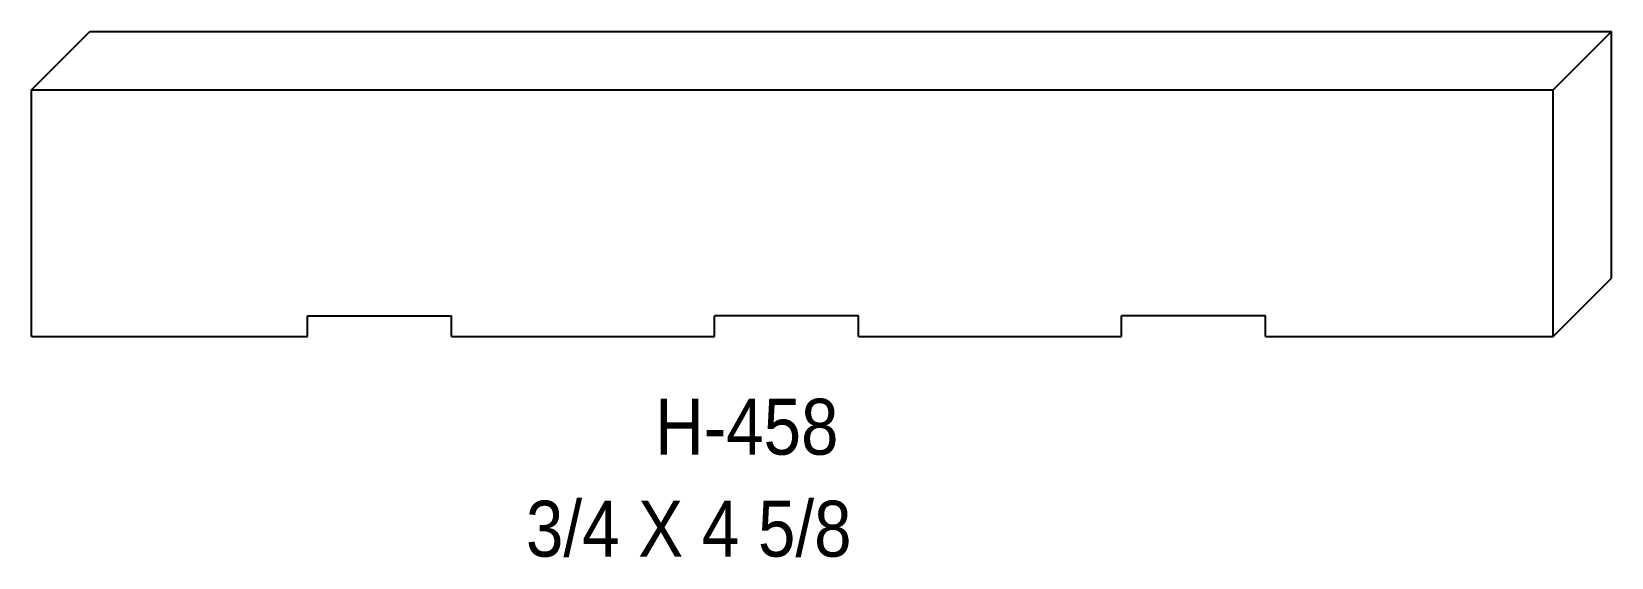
# Model space of a CAD drawing. Extents: x 66.81 to 71.61, y 154.26 to 155.85.
import ezdxf

# ---------------------------------------------------------------- set-up
doc = ezdxf.new("R2010")
doc.units = 0
doc.header["$LTSCALE"] = 5
doc.layers.add('PROFILE', color=7, linetype='CONTINUOUS')
doc.styles.add('TXT', font='TXT', dxfattribs={"height": 3.5})

msp = doc.modelspace()

# ---------------------------------------------------------------- linework, layer by layer
at = {"layer": 'PROFILE', "color": 1, "linetype": 'CONTINUOUS'}
for p, q in [((66.8104, 155.6771), (66.9871, 155.8538)), ((66.9871, 155.8538), (71.611, 155.8538)), ((71.4342, 155.6771), (71.611, 155.8538)), ((71.611, 155.104), (71.611, 155.8538)), ((66.8104, 154.9273), (66.8104, 155.6771)), ((66.8104, 155.6771), (71.4342, 155.6771)), ((71.4342, 154.9273), (71.4342, 155.6771)), ((71.4342, 154.9273), (71.611, 155.104)), ((67.6492, 154.9893), (68.0861, 154.9893)), ((67.6492, 154.9273), (67.6492, 154.9893)), ((68.0861, 154.9273), (68.0861, 154.9893)), ((68.8859, 154.9273), (68.8859, 154.9893)), ((69.3227, 154.9893), (68.8859, 154.9893)), ((69.3227, 154.9273), (69.3227, 154.9893)), ((70.1225, 154.9273), (70.1225, 154.9893)), ((70.5594, 154.9893), (70.1225, 154.9893)), ((70.5594, 154.9273), (70.5594, 154.9893)), ((66.8104, 154.9273), (67.6492, 154.9273)), ((68.0861, 154.9273), (68.8859, 154.9273)), ((69.3227, 154.9273), (70.1225, 154.9273)), ((70.5594, 154.9273), (71.4342, 154.9273))]:
    msp.add_line(p, q, dxfattribs=at)

# ---------------------------------------------------------------- texts
at = {"layer": 'PROFILE', "color": 1, "linetype": 'CONTINUOUS', "style": 'TXT', "width": 0.9}
for s, height, p in [('H-458', 0.16996, (68.7052, 154.5677)), ('3/4 X 4 5/8', 0.169956, (68.3126, 154.2578))]:
    msp.add_text(s, height=height, dxfattribs=at).set_placement(p)

doc.saveas('drawing.dxf')
